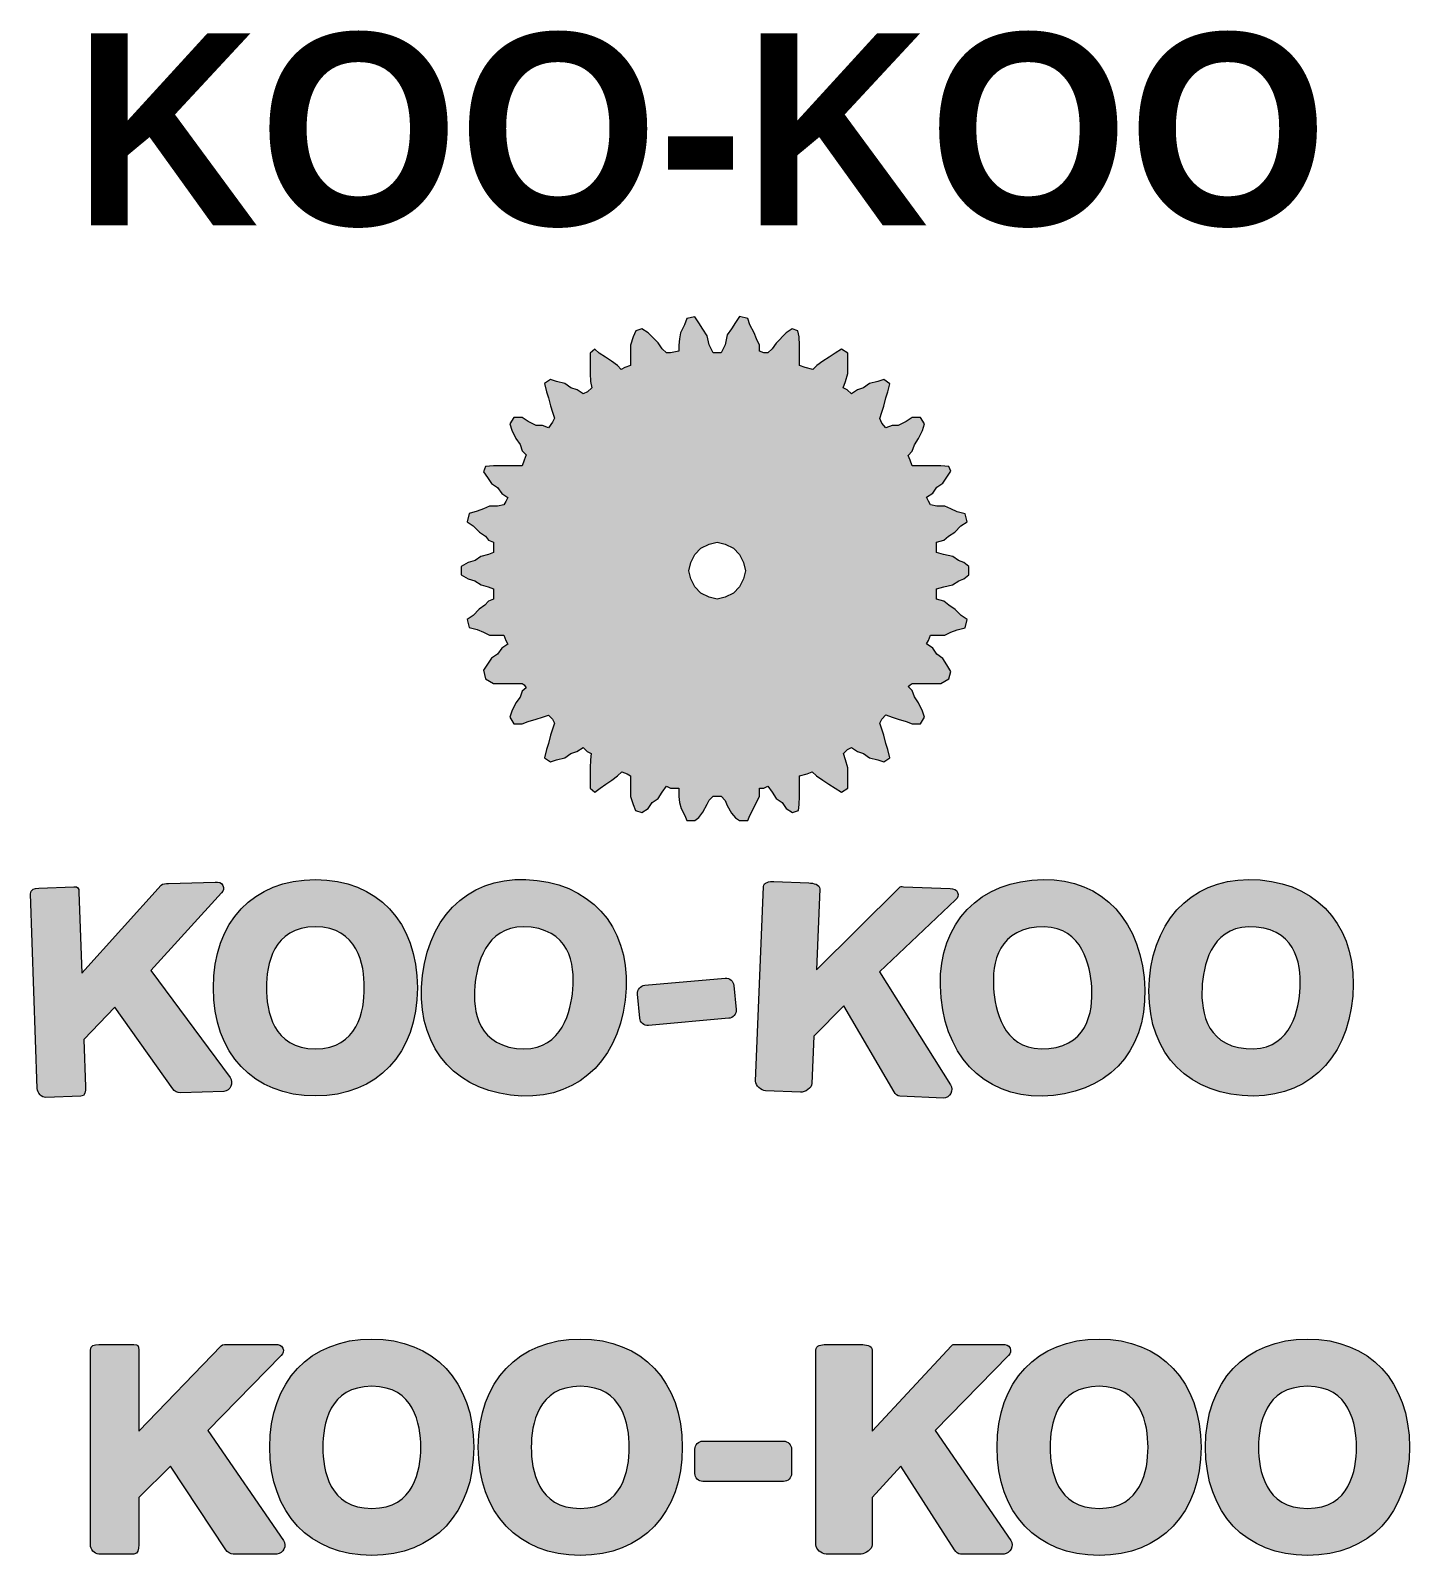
# Model space of a CAD drawing. Header units: inches. Extents: x -593 to 1685, y -710 to 625.
# Drawn here: x 0.6 to 60.9, y -107.7 to -40.9 of the extents above; entities that cross this region are included whole.
import ezdxf

# ---------------------------------------------------------------- set-up
doc = ezdxf.new("R2010")
doc.units = ezdxf.units.IN
doc.header["$MEASUREMENT"] = 0
doc.layers.add('Layer 1', color=7, linetype='Continuous')

# ---------------------------------------------------------------- blocks, each defined once
blk = doc.blocks.new('block 2')
at = {"layer": 'Layer 1', "true_color": 0xffffff}
h = blk.add_hatch(color=7, dxfattribs=at)
h.dxf.hatch_style = 2
edge = h.paths.add_edge_path()
edge.add_spline(control_points=[(8.319, -102.198), (8.319, -102.198), (11.523, -98.915), (11.523, -98.915), (11.622, -98.814), (11.651, -98.717), (11.596, -98.586), (11.54, -98.456), (11.412, -98.425), (11.27, -98.425), (11.27, -98.425), (9.221, -98.425), (9.221, -98.425), (9.123, -98.425), (8.962, -98.411), (8.896, -98.483), (8.896, -98.483), (5.292, -102.217), (5.292, -102.217), (5.292, -102.217), (5.292, -98.669), (5.292, -98.669), (5.292, -98.474), (5.268, -98.425), (5.073, -98.425), (5.073, -98.425), (3.541, -98.425), (3.541, -98.425), (3.347, -98.425), (3.175, -98.474), (3.175, -98.669), (3.175, -98.669), (3.175, -107.188), (3.175, -107.188), (3.175, -107.383), (3.347, -107.597), (3.541, -107.597), (3.541, -107.597), (5.073, -107.597), (5.073, -107.597), (5.268, -107.597), (5.292, -107.383), (5.292, -107.188), (5.292, -107.188), (5.292, -105.118), (5.292, -105.118), (5.292, -105.118), (6.683, -103.747), (6.683, -103.747), (6.683, -103.747), (9.103, -107.41), (9.103, -107.41), (9.169, -107.509), (9.313, -107.597), (9.432, -107.597), (9.432, -107.597), (11.337, -107.597), (11.337, -107.597), (11.468, -107.597), (11.588, -107.496), (11.649, -107.38), (11.71, -107.264), (11.702, -107.109), (11.627, -107.002), (11.627, -107.002), (8.319, -102.198), (8.319, -102.198)], knot_values=[0, 0, 0, 0, 1, 1, 1, 2, 2, 2, 3, 3, 3, 4, 4, 4, 5, 5, 5, 6, 6, 6, 7, 7, 7, 8, 8, 8, 9, 9, 9, 10, 10, 10, 11, 11, 11, 12, 12, 12, 13, 13, 13, 14, 14, 14, 15, 15, 15, 16, 16, 16, 17, 17, 17, 18, 18, 18, 19, 19, 19, 20, 20, 20, 21, 21, 21, 22, 22, 22, 22], degree=3, periodic=1)
h = blk.add_hatch(color=7, dxfattribs=at)
h.dxf.hatch_style = 2
edge = h.paths.add_edge_path()
edge.add_spline(control_points=[(15.492, -98.189), (12.78, -98.189), (11.028, -100.048), (11.028, -102.925), (11.028, -105.802), (12.78, -107.661), (15.492, -107.661), (18.205, -107.661), (19.957, -105.802), (19.957, -102.925), (19.957, -100.048), (18.205, -98.189), (15.492, -98.189)], knot_values=[0, 0, 0, 0, 1, 1, 1, 2, 2, 2, 3, 3, 3, 4, 4, 4, 4], degree=3, periodic=1)
edge = h.paths.add_edge_path()
edge.add_spline(control_points=[(15.492, -105.599), (13.628, -105.599), (13.349, -103.924), (13.349, -102.925), (13.349, -101.929), (13.628, -100.258), (15.492, -100.258), (17.357, -100.258), (17.636, -101.929), (17.636, -102.925), (17.636, -103.924), (17.357, -105.599), (15.492, -105.599)], knot_values=[0, 0, 0, 0, 1, 1, 1, 2, 2, 2, 3, 3, 3, 4, 4, 4, 4], degree=3, periodic=1)
h = blk.add_hatch(color=7, dxfattribs=at)
h.dxf.hatch_style = 2
edge = h.paths.add_edge_path()
edge.add_spline(control_points=[(24.617, -98.189), (21.905, -98.189), (20.152, -100.048), (20.152, -102.925), (20.152, -105.802), (21.905, -107.661), (24.617, -107.661), (27.329, -107.661), (29.081, -105.802), (29.081, -102.925), (29.081, -100.048), (27.329, -98.189), (24.617, -98.189)], knot_values=[0, 0, 0, 0, 1, 1, 1, 2, 2, 2, 3, 3, 3, 4, 4, 4, 4], degree=3, periodic=1)
edge = h.paths.add_edge_path()
edge.add_spline(control_points=[(24.617, -105.599), (22.752, -105.599), (22.474, -103.924), (22.474, -102.925), (22.474, -101.929), (22.752, -100.258), (24.617, -100.258), (26.482, -100.258), (26.76, -101.929), (26.76, -102.925), (26.76, -103.924), (26.482, -105.599), (24.617, -105.599)], knot_values=[0, 0, 0, 0, 1, 1, 1, 2, 2, 2, 3, 3, 3, 4, 4, 4, 4], degree=3, periodic=1)
h = blk.add_hatch(color=7, dxfattribs=at)
h.dxf.hatch_style = 2
edge = h.paths.add_edge_path()
edge.add_spline(control_points=[(40.153, -102.198), (40.153, -102.198), (43.356, -98.915), (43.356, -98.915), (43.455, -98.814), (43.484, -98.717), (43.429, -98.586), (43.374, -98.456), (43.246, -98.425), (43.104, -98.425), (43.104, -98.425), (41.054, -98.425), (41.054, -98.425), (40.956, -98.425), (40.93, -98.411), (40.864, -98.483), (40.864, -98.483), (37.394, -102.217), (37.394, -102.217), (37.394, -102.217), (37.394, -98.669), (37.394, -98.669), (37.394, -98.474), (37.101, -98.425), (36.906, -98.425), (36.906, -98.425), (35.375, -98.425), (35.375, -98.425), (35.18, -98.425), (34.925, -98.474), (34.925, -98.669), (34.925, -98.669), (34.925, -107.188), (34.925, -107.188), (34.925, -107.383), (35.18, -107.597), (35.375, -107.597), (35.375, -107.597), (36.906, -107.597), (36.906, -107.597), (37.101, -107.597), (37.394, -107.383), (37.394, -107.188), (37.394, -107.188), (37.394, -105.118), (37.394, -105.118), (37.394, -105.118), (38.651, -103.747), (38.651, -103.747), (38.651, -103.747), (41.004, -107.41), (41.004, -107.41), (41.069, -107.509), (41.146, -107.597), (41.265, -107.597), (41.265, -107.597), (43.17, -107.597), (43.17, -107.597), (43.301, -107.597), (43.421, -107.496), (43.482, -107.38), (43.543, -107.264), (43.535, -107.109), (43.46, -107.002), (43.46, -107.002), (40.153, -102.198), (40.153, -102.198)], knot_values=[0, 0, 0, 0, 1, 1, 1, 2, 2, 2, 3, 3, 3, 4, 4, 4, 5, 5, 5, 6, 6, 6, 7, 7, 7, 8, 8, 8, 9, 9, 9, 10, 10, 10, 11, 11, 11, 12, 12, 12, 13, 13, 13, 14, 14, 14, 15, 15, 15, 16, 16, 16, 17, 17, 17, 18, 18, 18, 19, 19, 19, 20, 20, 20, 21, 21, 21, 22, 22, 22, 22], degree=3, periodic=1)
h = blk.add_hatch(color=7, dxfattribs=at)
h.dxf.hatch_style = 2
edge = h.paths.add_edge_path()
edge.add_spline(control_points=[(47.326, -98.189), (44.614, -98.189), (42.861, -100.048), (42.861, -102.925), (42.861, -105.802), (44.614, -107.661), (47.326, -107.661), (50.038, -107.661), (51.79, -105.802), (51.79, -102.925), (51.79, -100.048), (50.038, -98.189), (47.326, -98.189)], knot_values=[0, 0, 0, 0, 1, 1, 1, 2, 2, 2, 3, 3, 3, 4, 4, 4, 4], degree=3, periodic=1)
edge = h.paths.add_edge_path()
edge.add_spline(control_points=[(47.326, -105.599), (45.461, -105.599), (45.182, -103.924), (45.182, -102.925), (45.182, -101.929), (45.461, -100.258), (47.326, -100.258), (49.19, -100.258), (49.469, -101.929), (49.469, -102.925), (49.469, -103.924), (49.19, -105.599), (47.326, -105.599)], knot_values=[0, 0, 0, 0, 1, 1, 1, 2, 2, 2, 3, 3, 3, 4, 4, 4, 4], degree=3, periodic=1)
h = blk.add_hatch(color=7, dxfattribs=at)
h.dxf.hatch_style = 2
edge = h.paths.add_edge_path()
edge.add_spline(control_points=[(56.45, -98.189), (53.738, -98.189), (51.985, -100.048), (51.985, -102.925), (51.985, -105.802), (53.738, -107.661), (56.45, -107.661), (59.162, -107.661), (60.914, -105.802), (60.914, -102.925), (60.914, -100.048), (59.162, -98.189), (56.45, -98.189)], knot_values=[0, 0, 0, 0, 1, 1, 1, 2, 2, 2, 3, 3, 3, 4, 4, 4, 4], degree=3, periodic=1)
edge = h.paths.add_edge_path()
edge.add_spline(control_points=[(56.45, -105.599), (54.585, -105.599), (54.307, -103.924), (54.307, -102.925), (54.307, -101.929), (54.585, -100.258), (56.45, -100.258), (58.315, -100.258), (58.593, -101.929), (58.593, -102.925), (58.593, -103.924), (58.315, -105.599), (56.45, -105.599)], knot_values=[0, 0, 0, 0, 1, 1, 1, 2, 2, 2, 3, 3, 3, 4, 4, 4, 4], degree=3, periodic=1)
h = blk.add_hatch(color=7, dxfattribs=at)
h.dxf.hatch_style = 2
edge = h.paths.add_edge_path()
edge.add_spline(control_points=[(33.867, -103.011), (33.867, -102.816), (33.709, -102.658), (33.514, -102.658), (33.514, -102.658), (29.986, -102.658), (29.986, -102.658), (29.791, -102.658), (29.633, -102.816), (29.633, -103.011), (29.633, -103.011), (29.633, -104.069), (29.633, -104.069), (29.633, -104.264), (29.791, -104.422), (29.986, -104.422), (29.986, -104.422), (33.514, -104.422), (33.514, -104.422), (33.709, -104.422), (33.867, -104.264), (33.867, -104.069), (33.867, -104.069), (33.867, -103.011), (33.867, -103.011)], knot_values=[0, 0, 0, 0, 1, 1, 1, 2, 2, 2, 3, 3, 3, 4, 4, 4, 5, 5, 5, 6, 6, 6, 7, 7, 7, 8, 8, 8, 8], degree=3, periodic=1)
at = {"layer": 'Layer 1', "lineweight": 0}
for points, knots in [([(8.319, -102.198), (8.319, -102.198), (11.523, -98.915), (11.523, -98.915), (11.622, -98.814), (11.651, -98.717), (11.596, -98.586), (11.54, -98.456), (11.412, -98.425), (11.27, -98.425), (11.27, -98.425), (9.221, -98.425), (9.221, -98.425), (9.123, -98.425), (8.962, -98.411), (8.896, -98.483), (8.896, -98.483), (5.292, -102.217), (5.292, -102.217), (5.292, -102.217), (5.292, -98.669), (5.292, -98.669), (5.292, -98.474), (5.268, -98.425), (5.073, -98.425), (5.073, -98.425), (3.541, -98.425), (3.541, -98.425), (3.347, -98.425), (3.175, -98.474), (3.175, -98.669), (3.175, -98.669), (3.175, -107.188), (3.175, -107.188), (3.175, -107.383), (3.347, -107.597), (3.541, -107.597), (3.541, -107.597), (5.073, -107.597), (5.073, -107.597), (5.268, -107.597), (5.292, -107.383), (5.292, -107.188), (5.292, -107.188), (5.292, -105.118), (5.292, -105.118), (5.292, -105.118), (6.683, -103.747), (6.683, -103.747), (6.683, -103.747), (9.103, -107.41), (9.103, -107.41), (9.169, -107.509), (9.313, -107.597), (9.432, -107.597), (9.432, -107.597), (11.337, -107.597), (11.337, -107.597), (11.468, -107.597), (11.588, -107.496), (11.649, -107.38), (11.71, -107.264), (11.702, -107.109), (11.627, -107.002), (11.627, -107.002), (8.319, -102.198), (8.319, -102.198)], [0, 0, 0, 0, 1, 1, 1, 2, 2, 2, 3, 3, 3, 4, 4, 4, 5, 5, 5, 6, 6, 6, 7, 7, 7, 8, 8, 8, 9, 9, 9, 10, 10, 10, 11, 11, 11, 12, 12, 12, 13, 13, 13, 14, 14, 14, 15, 15, 15, 16, 16, 16, 17, 17, 17, 18, 18, 18, 19, 19, 19, 20, 20, 20, 21, 21, 21, 22, 22, 22, 22]), ([(15.492, -98.189), (12.78, -98.189), (11.028, -100.048), (11.028, -102.925), (11.028, -105.802), (12.78, -107.661), (15.492, -107.661), (18.205, -107.661), (19.957, -105.802), (19.957, -102.925), (19.957, -100.048), (18.205, -98.189), (15.492, -98.189)], [0, 0, 0, 0, 1, 1, 1, 2, 2, 2, 3, 3, 3, 4, 4, 4, 4]), ([(24.617, -98.189), (21.905, -98.189), (20.152, -100.048), (20.152, -102.925), (20.152, -105.802), (21.905, -107.661), (24.617, -107.661), (27.329, -107.661), (29.081, -105.802), (29.081, -102.925), (29.081, -100.048), (27.329, -98.189), (24.617, -98.189)], [0, 0, 0, 0, 1, 1, 1, 2, 2, 2, 3, 3, 3, 4, 4, 4, 4]), ([(40.153, -102.198), (40.153, -102.198), (43.356, -98.915), (43.356, -98.915), (43.455, -98.814), (43.484, -98.717), (43.429, -98.586), (43.374, -98.456), (43.246, -98.425), (43.104, -98.425), (43.104, -98.425), (41.054, -98.425), (41.054, -98.425), (40.956, -98.425), (40.93, -98.411), (40.864, -98.483), (40.864, -98.483), (37.394, -102.217), (37.394, -102.217), (37.394, -102.217), (37.394, -98.669), (37.394, -98.669), (37.394, -98.474), (37.101, -98.425), (36.906, -98.425), (36.906, -98.425), (35.375, -98.425), (35.375, -98.425), (35.18, -98.425), (34.925, -98.474), (34.925, -98.669), (34.925, -98.669), (34.925, -107.188), (34.925, -107.188), (34.925, -107.383), (35.18, -107.597), (35.375, -107.597), (35.375, -107.597), (36.906, -107.597), (36.906, -107.597), (37.101, -107.597), (37.394, -107.383), (37.394, -107.188), (37.394, -107.188), (37.394, -105.118), (37.394, -105.118), (37.394, -105.118), (38.651, -103.747), (38.651, -103.747), (38.651, -103.747), (41.004, -107.41), (41.004, -107.41), (41.069, -107.509), (41.146, -107.597), (41.265, -107.597), (41.265, -107.597), (43.17, -107.597), (43.17, -107.597), (43.301, -107.597), (43.421, -107.496), (43.482, -107.38), (43.543, -107.264), (43.535, -107.109), (43.46, -107.002), (43.46, -107.002), (40.153, -102.198), (40.153, -102.198)], [0, 0, 0, 0, 1, 1, 1, 2, 2, 2, 3, 3, 3, 4, 4, 4, 5, 5, 5, 6, 6, 6, 7, 7, 7, 8, 8, 8, 9, 9, 9, 10, 10, 10, 11, 11, 11, 12, 12, 12, 13, 13, 13, 14, 14, 14, 15, 15, 15, 16, 16, 16, 17, 17, 17, 18, 18, 18, 19, 19, 19, 20, 20, 20, 21, 21, 21, 22, 22, 22, 22]), ([(47.326, -98.189), (44.614, -98.189), (42.861, -100.048), (42.861, -102.925), (42.861, -105.802), (44.614, -107.661), (47.326, -107.661), (50.038, -107.661), (51.79, -105.802), (51.79, -102.925), (51.79, -100.048), (50.038, -98.189), (47.326, -98.189)], [0, 0, 0, 0, 1, 1, 1, 2, 2, 2, 3, 3, 3, 4, 4, 4, 4]), ([(56.45, -98.189), (53.738, -98.189), (51.985, -100.048), (51.985, -102.925), (51.985, -105.802), (53.738, -107.661), (56.45, -107.661), (59.162, -107.661), (60.914, -105.802), (60.914, -102.925), (60.914, -100.048), (59.162, -98.189), (56.45, -98.189)], [0, 0, 0, 0, 1, 1, 1, 2, 2, 2, 3, 3, 3, 4, 4, 4, 4]), ([(15.492, -105.599), (13.628, -105.599), (13.349, -103.924), (13.349, -102.925), (13.349, -101.929), (13.628, -100.258), (15.492, -100.258), (17.357, -100.258), (17.636, -101.929), (17.636, -102.925), (17.636, -103.924), (17.357, -105.599), (15.492, -105.599)], [0, 0, 0, 0, 1, 1, 1, 2, 2, 2, 3, 3, 3, 4, 4, 4, 4]), ([(24.617, -105.599), (22.752, -105.599), (22.474, -103.924), (22.474, -102.925), (22.474, -101.929), (22.752, -100.258), (24.617, -100.258), (26.482, -100.258), (26.76, -101.929), (26.76, -102.925), (26.76, -103.924), (26.482, -105.599), (24.617, -105.599)], [0, 0, 0, 0, 1, 1, 1, 2, 2, 2, 3, 3, 3, 4, 4, 4, 4]), ([(47.326, -105.599), (45.461, -105.599), (45.182, -103.924), (45.182, -102.925), (45.182, -101.929), (45.461, -100.258), (47.326, -100.258), (49.19, -100.258), (49.469, -101.929), (49.469, -102.925), (49.469, -103.924), (49.19, -105.599), (47.326, -105.599)], [0, 0, 0, 0, 1, 1, 1, 2, 2, 2, 3, 3, 3, 4, 4, 4, 4]), ([(56.45, -105.599), (54.585, -105.599), (54.307, -103.924), (54.307, -102.925), (54.307, -101.929), (54.585, -100.258), (56.45, -100.258), (58.315, -100.258), (58.593, -101.929), (58.593, -102.925), (58.593, -103.924), (58.315, -105.599), (56.45, -105.599)], [0, 0, 0, 0, 1, 1, 1, 2, 2, 2, 3, 3, 3, 4, 4, 4, 4]), ([(33.867, -103.011), (33.867, -102.816), (33.709, -102.658), (33.514, -102.658), (33.514, -102.658), (29.986, -102.658), (29.986, -102.658), (29.791, -102.658), (29.633, -102.816), (29.633, -103.011), (29.633, -103.011), (29.633, -104.069), (29.633, -104.069), (29.633, -104.264), (29.791, -104.422), (29.986, -104.422), (29.986, -104.422), (33.514, -104.422), (33.514, -104.422), (33.709, -104.422), (33.867, -104.264), (33.867, -104.069), (33.867, -104.069), (33.867, -103.011), (33.867, -103.011)], [0, 0, 0, 0, 1, 1, 1, 2, 2, 2, 3, 3, 3, 4, 4, 4, 5, 5, 5, 6, 6, 6, 7, 7, 7, 8, 8, 8, 8])]:
    blk.add_open_spline(points, degree=3, knots=knots, dxfattribs=at)
blk = doc.blocks.new('block 3')
at = {"layer": 'Layer 1', "true_color": 0xffffff}
h = blk.add_hatch(color=7, dxfattribs=at)
h.dxf.hatch_style = 2
edge = h.paths.add_edge_path()
edge.add_spline(control_points=[(22.725, -78.117), (20.033, -77.786), (18.067, -79.417), (17.716, -82.273), (17.366, -85.128), (18.878, -87.187), (21.57, -87.517), (24.262, -87.848), (26.228, -86.217), (26.579, -83.361), (26.929, -80.506), (25.417, -78.447), (22.725, -78.117)], knot_values=[0, 0, 0, 0, 1, 1, 1, 2, 2, 2, 3, 3, 3, 4, 4, 4, 4], degree=3, periodic=1)
edge = h.paths.add_edge_path()
edge.add_spline(control_points=[(21.821, -85.471), (19.971, -85.243), (19.899, -83.547), (20.02, -82.556), (20.142, -81.567), (20.622, -79.942), (22.473, -80.169), (24.324, -80.397), (24.396, -82.089), (24.275, -83.078), (24.153, -84.069), (23.672, -85.698), (21.821, -85.471)], knot_values=[0, 0, 0, 0, 1, 1, 1, 2, 2, 2, 3, 3, 3, 4, 4, 4, 4], degree=3, periodic=1)
h = blk.add_hatch(color=7, dxfattribs=at)
h.dxf.hatch_style = 2
edge = h.paths.add_edge_path()
edge.add_spline(control_points=[(44.385, -78.104), (41.687, -78.374), (40.128, -80.398), (40.414, -83.261), (40.7, -86.124), (42.629, -87.799), (45.327, -87.53), (48.026, -87.26), (49.585, -85.236), (49.299, -82.373), (49.012, -79.51), (47.084, -77.835), (44.385, -78.104)], knot_values=[0, 0, 0, 0, 1, 1, 1, 2, 2, 2, 3, 3, 3, 4, 4, 4, 4], degree=3, periodic=1)
edge = h.paths.add_edge_path()
edge.add_spline(control_points=[(45.122, -85.478), (43.267, -85.663), (42.823, -84.023), (42.724, -83.03), (42.624, -82.039), (42.735, -80.348), (44.591, -80.163), (46.446, -79.977), (46.89, -81.613), (46.989, -82.604), (47.088, -83.597), (46.978, -85.292), (45.122, -85.478)], knot_values=[0, 0, 0, 0, 1, 1, 1, 2, 2, 2, 3, 3, 3, 4, 4, 4, 4], degree=3, periodic=1)
h = blk.add_hatch(color=7, dxfattribs=at)
h.dxf.hatch_style = 2
edge = h.paths.add_edge_path()
edge.add_spline(control_points=[(54.375, -78.098), (51.673, -77.872), (49.771, -79.578), (49.532, -82.445), (49.292, -85.312), (50.883, -87.31), (53.586, -87.536), (56.288, -87.762), (58.19, -86.056), (58.43, -83.189), (58.669, -80.322), (57.078, -78.324), (54.375, -78.098)], knot_values=[0, 0, 0, 0, 1, 1, 1, 2, 2, 2, 3, 3, 3, 4, 4, 4, 4], degree=3, periodic=1)
edge = h.paths.add_edge_path()
edge.add_spline(control_points=[(53.758, -85.481), (51.899, -85.326), (51.762, -83.633), (51.845, -82.639), (51.928, -81.646), (52.344, -80.003), (54.203, -80.159), (56.061, -80.314), (56.199, -82.003), (56.116, -82.995), (56.033, -83.99), (55.616, -85.637), (53.758, -85.481)], knot_values=[0, 0, 0, 0, 1, 1, 1, 2, 2, 2, 3, 3, 3, 4, 4, 4, 4], degree=3, periodic=1)
h = blk.add_hatch(color=7, dxfattribs=at)
h.dxf.hatch_style = 2
edge = h.paths.add_edge_path()
edge.add_spline(control_points=[(5.822, -82.06), (5.822, -82.06), (8.912, -78.67), (8.912, -78.67), (9.007, -78.565), (9.033, -78.468), (8.973, -78.339), (8.913, -78.21), (8.784, -78.184), (8.643, -78.189), (8.643, -78.189), (6.594, -78.258), (6.594, -78.258), (6.496, -78.262), (6.336, -78.254), (6.271, -78.327), (6.271, -78.327), (2.796, -82.182), (2.796, -82.182), (2.796, -82.182), (2.676, -78.636), (2.676, -78.636), (2.669, -78.441), (2.643, -78.393), (2.449, -78.4), (2.449, -78.4), (0.918, -78.452), (0.918, -78.452), (0.723, -78.459), (0.554, -78.513), (0.56, -78.708), (0.56, -78.708), (0.85, -87.222), (0.85, -87.222), (0.857, -87.417), (1.036, -87.625), (1.23, -87.619), (1.23, -87.619), (2.761, -87.566), (2.761, -87.566), (2.956, -87.56), (2.972, -87.345), (2.966, -87.15), (2.966, -87.15), (2.895, -85.081), (2.895, -85.081), (2.895, -85.081), (4.239, -83.664), (4.239, -83.664), (4.239, -83.664), (6.783, -87.242), (6.783, -87.242), (6.851, -87.339), (6.998, -87.422), (7.117, -87.418), (7.117, -87.418), (9.021, -87.353), (9.021, -87.353), (9.152, -87.349), (9.269, -87.244), (9.326, -87.126), (9.383, -87.008), (9.369, -86.853), (9.291, -86.748), (9.291, -86.748), (5.822, -82.06), (5.822, -82.06)], knot_values=[0, 0, 0, 0, 1, 1, 1, 2, 2, 2, 3, 3, 3, 4, 4, 4, 5, 5, 5, 6, 6, 6, 7, 7, 7, 8, 8, 8, 9, 9, 9, 10, 10, 10, 11, 11, 11, 12, 12, 12, 13, 13, 13, 14, 14, 14, 15, 15, 15, 16, 16, 16, 17, 17, 17, 18, 18, 18, 19, 19, 19, 20, 20, 20, 21, 21, 21, 22, 22, 22, 22], degree=3, periodic=1)
h = blk.add_hatch(color=7, dxfattribs=at)
h.dxf.hatch_style = 2
edge = h.paths.add_edge_path()
edge.add_spline(control_points=[(13.023, -78.081), (10.311, -78.081), (8.558, -79.94), (8.558, -82.817), (8.558, -85.694), (10.311, -87.553), (13.023, -87.553), (15.735, -87.553), (17.487, -85.694), (17.487, -82.817), (17.487, -79.94), (15.735, -78.081), (13.023, -78.081)], knot_values=[0, 0, 0, 0, 1, 1, 1, 2, 2, 2, 3, 3, 3, 4, 4, 4, 4], degree=3, periodic=1)
edge = h.paths.add_edge_path()
edge.add_spline(control_points=[(13.023, -85.491), (11.158, -85.491), (10.88, -83.815), (10.88, -82.817), (10.88, -81.821), (11.158, -80.149), (13.023, -80.149), (14.888, -80.149), (15.166, -81.821), (15.166, -82.817), (15.166, -83.815), (14.888, -85.491), (13.023, -85.491)], knot_values=[0, 0, 0, 0, 1, 1, 1, 2, 2, 2, 3, 3, 3, 4, 4, 4, 4], degree=3, periodic=1)
h = blk.add_hatch(color=7, dxfattribs=at)
h.dxf.hatch_style = 2
edge = h.paths.add_edge_path()
edge.add_spline(control_points=[(37.715, -82.127), (37.715, -82.127), (41.047, -78.975), (41.047, -78.975), (41.15, -78.878), (41.182, -78.782), (41.133, -78.649), (41.083, -78.516), (40.956, -78.481), (40.814, -78.475), (40.814, -78.475), (38.766, -78.393), (38.766, -78.393), (38.668, -78.389), (38.643, -78.375), (38.574, -78.443), (38.574, -78.443), (34.958, -82.037), (34.958, -82.037), (34.958, -82.037), (35.1, -78.491), (35.1, -78.491), (35.108, -78.296), (34.816, -78.236), (34.621, -78.228), (34.621, -78.228), (33.091, -78.167), (33.091, -78.167), (32.897, -78.159), (32.64, -78.198), (32.632, -78.392), (32.632, -78.392), (32.292, -86.905), (32.292, -86.905), (32.284, -87.1), (32.53, -87.324), (32.725, -87.331), (32.725, -87.331), (34.255, -87.393), (34.255, -87.393), (34.45, -87.4), (34.752, -87.198), (34.76, -87.003), (34.76, -87.003), (34.842, -84.935), (34.842, -84.935), (34.842, -84.935), (36.153, -83.615), (36.153, -83.615), (36.153, -83.615), (38.357, -87.369), (38.357, -87.369), (38.419, -87.471), (38.492, -87.562), (38.611, -87.567), (38.611, -87.567), (40.514, -87.643), (40.514, -87.643), (40.645, -87.648), (40.77, -87.552), (40.835, -87.438), (40.901, -87.325), (40.898, -87.17), (40.828, -87.059), (40.828, -87.059), (37.715, -82.127), (37.715, -82.127)], knot_values=[0, 0, 0, 0, 1, 1, 1, 2, 2, 2, 3, 3, 3, 4, 4, 4, 5, 5, 5, 6, 6, 6, 7, 7, 7, 8, 8, 8, 9, 9, 9, 10, 10, 10, 11, 11, 11, 12, 12, 12, 13, 13, 13, 14, 14, 14, 15, 15, 15, 16, 16, 16, 17, 17, 17, 18, 18, 18, 19, 19, 19, 20, 20, 20, 21, 21, 21, 22, 22, 22, 22], degree=3, periodic=1)
h = blk.add_hatch(color=7, dxfattribs=at)
h.dxf.hatch_style = 2
edge = h.paths.add_edge_path()
edge.add_spline(control_points=[(31.342, -82.717), (31.325, -82.523), (31.154, -82.38), (30.96, -82.397), (30.96, -82.397), (27.446, -82.71), (27.446, -82.71), (27.251, -82.727), (27.108, -82.898), (27.125, -83.092), (27.125, -83.092), (27.219, -84.146), (27.219, -84.146), (27.236, -84.341), (27.408, -84.484), (27.602, -84.467), (27.602, -84.467), (31.116, -84.154), (31.116, -84.154), (31.31, -84.137), (31.453, -83.966), (31.436, -83.772), (31.436, -83.772), (31.342, -82.717), (31.342, -82.717)], knot_values=[0, 0, 0, 0, 1, 1, 1, 2, 2, 2, 3, 3, 3, 4, 4, 4, 5, 5, 5, 6, 6, 6, 7, 7, 7, 8, 8, 8, 8], degree=3, periodic=1)
at = {"layer": 'Layer 1', "lineweight": 0}
for points, knots in [([(22.725, -78.117), (20.033, -77.786), (18.067, -79.417), (17.716, -82.273), (17.366, -85.128), (18.878, -87.187), (21.57, -87.517), (24.262, -87.848), (26.228, -86.217), (26.579, -83.361), (26.929, -80.506), (25.417, -78.447), (22.725, -78.117)], [0, 0, 0, 0, 1, 1, 1, 2, 2, 2, 3, 3, 3, 4, 4, 4, 4]), ([(44.385, -78.104), (41.687, -78.374), (40.128, -80.398), (40.414, -83.261), (40.7, -86.124), (42.629, -87.799), (45.327, -87.53), (48.026, -87.26), (49.585, -85.236), (49.299, -82.373), (49.012, -79.51), (47.084, -77.835), (44.385, -78.104)], [0, 0, 0, 0, 1, 1, 1, 2, 2, 2, 3, 3, 3, 4, 4, 4, 4]), ([(54.375, -78.098), (51.673, -77.872), (49.771, -79.578), (49.532, -82.445), (49.292, -85.312), (50.883, -87.31), (53.586, -87.536), (56.288, -87.762), (58.19, -86.056), (58.43, -83.189), (58.669, -80.322), (57.078, -78.324), (54.375, -78.098)], [0, 0, 0, 0, 1, 1, 1, 2, 2, 2, 3, 3, 3, 4, 4, 4, 4]), ([(5.822, -82.06), (5.822, -82.06), (8.912, -78.67), (8.912, -78.67), (9.007, -78.565), (9.033, -78.468), (8.973, -78.339), (8.913, -78.21), (8.784, -78.184), (8.643, -78.189), (8.643, -78.189), (6.594, -78.258), (6.594, -78.258), (6.496, -78.262), (6.336, -78.254), (6.271, -78.327), (6.271, -78.327), (2.796, -82.182), (2.796, -82.182), (2.796, -82.182), (2.676, -78.636), (2.676, -78.636), (2.669, -78.441), (2.643, -78.393), (2.449, -78.4), (2.449, -78.4), (0.918, -78.452), (0.918, -78.452), (0.723, -78.459), (0.554, -78.513), (0.56, -78.708), (0.56, -78.708), (0.85, -87.222), (0.85, -87.222), (0.857, -87.417), (1.036, -87.625), (1.23, -87.619), (1.23, -87.619), (2.761, -87.566), (2.761, -87.566), (2.956, -87.56), (2.972, -87.345), (2.966, -87.15), (2.966, -87.15), (2.895, -85.081), (2.895, -85.081), (2.895, -85.081), (4.239, -83.664), (4.239, -83.664), (4.239, -83.664), (6.783, -87.242), (6.783, -87.242), (6.851, -87.339), (6.998, -87.422), (7.117, -87.418), (7.117, -87.418), (9.021, -87.353), (9.021, -87.353), (9.152, -87.349), (9.269, -87.244), (9.326, -87.126), (9.383, -87.008), (9.369, -86.853), (9.291, -86.748), (9.291, -86.748), (5.822, -82.06), (5.822, -82.06)], [0, 0, 0, 0, 1, 1, 1, 2, 2, 2, 3, 3, 3, 4, 4, 4, 5, 5, 5, 6, 6, 6, 7, 7, 7, 8, 8, 8, 9, 9, 9, 10, 10, 10, 11, 11, 11, 12, 12, 12, 13, 13, 13, 14, 14, 14, 15, 15, 15, 16, 16, 16, 17, 17, 17, 18, 18, 18, 19, 19, 19, 20, 20, 20, 21, 21, 21, 22, 22, 22, 22]), ([(13.023, -78.081), (10.311, -78.081), (8.558, -79.94), (8.558, -82.817), (8.558, -85.694), (10.311, -87.553), (13.023, -87.553), (15.735, -87.553), (17.487, -85.694), (17.487, -82.817), (17.487, -79.94), (15.735, -78.081), (13.023, -78.081)], [0, 0, 0, 0, 1, 1, 1, 2, 2, 2, 3, 3, 3, 4, 4, 4, 4]), ([(37.715, -82.127), (37.715, -82.127), (41.047, -78.975), (41.047, -78.975), (41.15, -78.878), (41.182, -78.782), (41.133, -78.649), (41.083, -78.516), (40.956, -78.481), (40.814, -78.475), (40.814, -78.475), (38.766, -78.393), (38.766, -78.393), (38.668, -78.389), (38.643, -78.375), (38.574, -78.443), (38.574, -78.443), (34.958, -82.037), (34.958, -82.037), (34.958, -82.037), (35.1, -78.491), (35.1, -78.491), (35.108, -78.296), (34.816, -78.236), (34.621, -78.228), (34.621, -78.228), (33.091, -78.167), (33.091, -78.167), (32.897, -78.159), (32.64, -78.198), (32.632, -78.392), (32.632, -78.392), (32.292, -86.905), (32.292, -86.905), (32.284, -87.1), (32.53, -87.324), (32.725, -87.331), (32.725, -87.331), (34.255, -87.393), (34.255, -87.393), (34.45, -87.4), (34.752, -87.198), (34.76, -87.003), (34.76, -87.003), (34.842, -84.935), (34.842, -84.935), (34.842, -84.935), (36.153, -83.615), (36.153, -83.615), (36.153, -83.615), (38.357, -87.369), (38.357, -87.369), (38.419, -87.471), (38.492, -87.562), (38.611, -87.567), (38.611, -87.567), (40.514, -87.643), (40.514, -87.643), (40.645, -87.648), (40.77, -87.552), (40.835, -87.438), (40.901, -87.325), (40.898, -87.17), (40.828, -87.059), (40.828, -87.059), (37.715, -82.127), (37.715, -82.127)], [0, 0, 0, 0, 1, 1, 1, 2, 2, 2, 3, 3, 3, 4, 4, 4, 5, 5, 5, 6, 6, 6, 7, 7, 7, 8, 8, 8, 9, 9, 9, 10, 10, 10, 11, 11, 11, 12, 12, 12, 13, 13, 13, 14, 14, 14, 15, 15, 15, 16, 16, 16, 17, 17, 17, 18, 18, 18, 19, 19, 19, 20, 20, 20, 21, 21, 21, 22, 22, 22, 22]), ([(21.821, -85.471), (19.971, -85.243), (19.899, -83.547), (20.02, -82.556), (20.142, -81.567), (20.622, -79.942), (22.473, -80.169), (24.324, -80.397), (24.396, -82.089), (24.275, -83.078), (24.153, -84.069), (23.672, -85.698), (21.821, -85.471)], [0, 0, 0, 0, 1, 1, 1, 2, 2, 2, 3, 3, 3, 4, 4, 4, 4]), ([(45.122, -85.478), (43.267, -85.663), (42.823, -84.023), (42.724, -83.03), (42.624, -82.039), (42.735, -80.348), (44.591, -80.163), (46.446, -79.977), (46.89, -81.613), (46.989, -82.604), (47.088, -83.597), (46.978, -85.292), (45.122, -85.478)], [0, 0, 0, 0, 1, 1, 1, 2, 2, 2, 3, 3, 3, 4, 4, 4, 4]), ([(53.758, -85.481), (51.899, -85.326), (51.762, -83.633), (51.845, -82.639), (51.928, -81.646), (52.344, -80.003), (54.203, -80.159), (56.061, -80.314), (56.199, -82.003), (56.116, -82.995), (56.033, -83.99), (55.616, -85.637), (53.758, -85.481)], [0, 0, 0, 0, 1, 1, 1, 2, 2, 2, 3, 3, 3, 4, 4, 4, 4]), ([(13.023, -85.491), (11.158, -85.491), (10.88, -83.815), (10.88, -82.817), (10.88, -81.821), (11.158, -80.149), (13.023, -80.149), (14.888, -80.149), (15.166, -81.821), (15.166, -82.817), (15.166, -83.815), (14.888, -85.491), (13.023, -85.491)], [0, 0, 0, 0, 1, 1, 1, 2, 2, 2, 3, 3, 3, 4, 4, 4, 4]), ([(31.342, -82.717), (31.325, -82.523), (31.154, -82.38), (30.96, -82.397), (30.96, -82.397), (27.446, -82.71), (27.446, -82.71), (27.251, -82.727), (27.108, -82.898), (27.125, -83.092), (27.125, -83.092), (27.219, -84.146), (27.219, -84.146), (27.236, -84.341), (27.408, -84.484), (27.602, -84.467), (27.602, -84.467), (31.116, -84.154), (31.116, -84.154), (31.31, -84.137), (31.453, -83.966), (31.436, -83.772), (31.436, -83.772), (31.342, -82.717), (31.342, -82.717)], [0, 0, 0, 0, 1, 1, 1, 2, 2, 2, 3, 3, 3, 4, 4, 4, 5, 5, 5, 6, 6, 6, 7, 7, 7, 8, 8, 8, 8])]:
    blk.add_open_spline(points, degree=3, knots=knots, dxfattribs=at)

msp = doc.modelspace()

# ---------------------------------------------------------------- hatches: boundary and pattern name
at = {"layer": 'Layer 1', "true_color": 0xffffff}
h = msp.add_hatch(color=7, dxfattribs=at)
h.dxf.hatch_style = 2
h.paths.add_polyline_path([(40.217, -65.367), (40.528, -65.277), (40.909, -65.186), (41.186, -65.01), (41.407, -64.92), (41.628, -64.742), (41.628, -64.386), (41.413, -64.21), (41.172, -64.122), (40.919, -63.941), (40.523, -63.853), (40.217, -63.766), (40.217, -63.321), (40.528, -63.23), (40.731, -63.052), (41.011, -62.874), (41.282, -62.608), (41.552, -62.43), (41.464, -62.076), (41.109, -61.986), (40.843, -61.859), (40.575, -61.736), (40.221, -61.736), (39.953, -61.683), (39.865, -61.523), (39.774, -61.354), (40.043, -61.18), (40.221, -60.916), (40.487, -60.739), (40.666, -60.473), (40.844, -60.205), (40.753, -60.001), (40.399, -59.972), (39.152, -59.972), (39.063, -59.735), (38.976, -59.526), (39.152, -59.332), (39.242, -59.055), (39.421, -58.788), (39.598, -58.429), (39.687, -58.141), (39.508, -57.856), (39.152, -57.856), (38.886, -58.033), (38.53, -58.208), (38.263, -58.208), (37.997, -58.319), (37.819, -58.105), (37.728, -57.911), (37.819, -57.635), (37.906, -57.362), (37.997, -57.004), (38.085, -56.739), (38.175, -56.382), (37.906, -56.203), (37.64, -56.294), (37.284, -56.381), (37.018, -56.557), (36.751, -56.648), (36.484, -56.825), (36.305, -56.648), (36.127, -56.557), (36.233, -56.294), (36.336, -55.937), (36.336, -55.046), (36.055, -54.868), (35.781, -55.046), (35.508, -55.224), (35.239, -55.403), (34.972, -55.58), (34.794, -55.756), (34.463, -55.669), (34.219, -55.58), (34.219, -54.692), (34.194, -54.336), (34.138, -54.067), (33.886, -53.978), (33.629, -54.157), (33.188, -54.602), (33.011, -54.862), (32.835, -55.033), (32.657, -55.033), (32.456, -54.958), (32.456, -54.692), (32.335, -54.423), (32.229, -54.157), (32.042, -53.8), (31.951, -53.534), (31.592, -53.447), (31.413, -53.712), (31.234, -53.978), (31.055, -54.247), (30.967, -54.685), (30.789, -55.033), (30.432, -55.033), (30.255, -54.685), (30.166, -54.289), (29.988, -53.999), (29.81, -53.723), (29.631, -53.452), (29.278, -53.537), (29.187, -53.801), (29.009, -54.158), (28.968, -54.423), (28.928, -54.692), (28.928, -54.958), (28.565, -55.033), (28.389, -55.033), (28.208, -54.862), (28.032, -54.599), (27.764, -54.334), (27.587, -54.156), (27.319, -53.978), (27.051, -54.067), (26.931, -54.336), (26.811, -54.692), (26.811, -55.58), (26.574, -55.669), (26.414, -55.756), (26.242, -55.58), (25.982, -55.403), (25.716, -55.224), (25.451, -55.046), (25.249, -54.868), (25.047, -55.046), (25.047, -55.937), (25.07, -56.294), (25.128, -56.557), (24.933, -56.738), (24.749, -56.825), (24.476, -56.648), (24.206, -56.557), (23.941, -56.381), (23.584, -56.294), (23.315, -56.203), (23.048, -56.381), (23.138, -56.738), (23.227, -57.002), (23.315, -57.358), (23.403, -57.626), (23.493, -57.893), (23.403, -58.071), (23.227, -58.319), (22.958, -58.208), (22.692, -58.208), (22.339, -58.033), (22.069, -57.856), (21.713, -57.856), (21.537, -58.141), (21.625, -58.418), (21.803, -58.78), (21.981, -59.045), (22.069, -59.315), (22.248, -59.494), (22.157, -59.734), (22.069, -59.972), (20.824, -59.972), (20.468, -60.002), (20.38, -60.236), (20.556, -60.489), (20.736, -60.748), (21.002, -60.922), (21.181, -61.186), (21.447, -61.364), (21.357, -61.542), (21.269, -61.684), (21.002, -61.736), (20.646, -61.736), (20.38, -61.859), (20.111, -61.968), (19.755, -62.067), (19.666, -62.425), (19.935, -62.606), (20.201, -62.873), (20.468, -63.052), (20.596, -63.23), (20.814, -63.321), (20.814, -63.766), (20.596, -63.853), (20.266, -63.941), (20.011, -64.122), (19.705, -64.21), (19.403, -64.386), (19.403, -64.742), (19.711, -64.92), (20.002, -65.01), (20.28, -65.186), (20.591, -65.277), (20.814, -65.367), (20.814, -65.811), (20.596, -65.899), (20.444, -66.077), (20.189, -66.256), (19.929, -66.522), (19.664, -66.7), (19.753, -67.057), (20.11, -67.145), (20.379, -67.261), (20.646, -67.381), (21.269, -67.381), (21.357, -67.618), (21.447, -67.782), (21.181, -67.953), (21.002, -68.216), (20.736, -68.391), (20.556, -68.659), (20.38, -68.923), (20.468, -69.301), (20.824, -69.497), (22.069, -69.497), (22.157, -69.567), (22.248, -69.69), (22.069, -69.841), (21.981, -70.094), (21.803, -70.355), (21.625, -70.706), (21.537, -70.982), (21.713, -71.261), (22.069, -71.261), (22.339, -71.161), (22.692, -71.065), (22.958, -70.972), (23.227, -70.882), (23.403, -71.06), (23.493, -71.238), (23.403, -71.504), (23.315, -71.77), (23.227, -72.126), (23.138, -72.395), (23.048, -72.749), (23.315, -72.926), (23.583, -72.839), (23.94, -72.749), (24.204, -72.571), (24.472, -72.482), (24.741, -72.304), (24.917, -72.482), (25.095, -72.571), (25.07, -72.839), (25.047, -73.195), (25.047, -74.084), (25.25, -74.26), (25.484, -74.084), (25.734, -73.903), (25.995, -73.727), (26.254, -73.55), (26.432, -73.371), (26.666, -73.46), (26.811, -73.55), (26.811, -74.441), (26.931, -74.795), (27.035, -75.061), (27.311, -75.151), (27.583, -74.973), (27.762, -74.704), (28.031, -74.529), (28.208, -74.26), (28.388, -73.994), (28.565, -74.083), (28.928, -74.083), (28.928, -74.441), (28.968, -74.704), (29.033, -74.973), (29.199, -75.279), (29.278, -75.494), (29.631, -75.494), (29.81, -75.367), (29.988, -75.126), (30.166, -74.783), (30.255, -74.611), (30.432, -74.436), (30.789, -74.436), (30.967, -74.617), (31.055, -74.839), (31.233, -75.173), (31.412, -75.378), (31.59, -75.494), (31.946, -75.494), (32.035, -75.279), (32.212, -74.947), (32.335, -74.692), (32.456, -74.441), (32.456, -74.083), (32.657, -74.083), (32.835, -73.994), (33.013, -74.259), (33.192, -74.529), (33.458, -74.704), (33.637, -74.973), (33.902, -75.151), (34.171, -75.061), (34.194, -74.795), (34.219, -74.441), (34.219, -73.55), (34.551, -73.46), (34.761, -73.371), (34.955, -73.55), (35.229, -73.727), (35.5, -73.903), (35.771, -74.084), (36.054, -74.26), (36.336, -74.084), (36.336, -73.195), (36.233, -72.839), (36.134, -72.571), (36.309, -72.395), (36.485, -72.304), (36.752, -72.482), (37.018, -72.571), (37.284, -72.749), (37.64, -72.839), (37.907, -72.926), (38.175, -72.749), (38.085, -72.395), (37.997, -72.126), (37.906, -71.77), (37.819, -71.504), (37.728, -71.237), (37.819, -71.059), (37.997, -70.88), (38.263, -70.969), (38.53, -71.059), (38.886, -71.161), (39.152, -71.261), (39.508, -71.261), (39.687, -70.981), (39.598, -70.709), (39.421, -70.351), (39.242, -70.081), (39.152, -69.815), (38.976, -69.636), (39.063, -69.566), (39.152, -69.497), (40.399, -69.497), (40.753, -69.301), (40.844, -68.977), (40.666, -68.686), (40.487, -68.403), (40.221, -68.219), (40.043, -67.949), (39.774, -67.769), (39.865, -67.619), (39.953, -67.381), (40.575, -67.381), (40.844, -67.261), (41.11, -67.159), (41.466, -67.064), (41.554, -66.704), (41.288, -66.524), (41.022, -66.257), (40.753, -66.078), (40.528, -65.899), (40.217, -65.811)])
h.paths.add_polyline_path([(31.768, -64.92), (31.59, -65.277), (31.323, -65.543), (30.967, -65.721), (30.611, -65.811), (30.255, -65.721), (29.9, -65.543), (29.631, -65.277), (29.453, -64.92), (29.365, -64.566), (29.453, -64.21), (29.631, -63.853), (29.9, -63.585), (30.255, -63.409), (30.611, -63.321), (30.967, -63.409), (31.323, -63.585), (31.59, -63.853), (31.768, -64.21), (31.856, -64.566)])

# ---------------------------------------------------------------- linework, layer by layer
at = {"layer": 'Layer 1', "lineweight": 0}
for points in [[(40.217, -65.367), (40.528, -65.277), (40.909, -65.186), (41.186, -65.01), (41.407, -64.92), (41.628, -64.742), (41.628, -64.386), (41.413, -64.21), (41.172, -64.122), (40.919, -63.941), (40.523, -63.853), (40.217, -63.766), (40.217, -63.321), (40.528, -63.23), (40.731, -63.052), (41.011, -62.874), (41.282, -62.608), (41.552, -62.43), (41.464, -62.076), (41.109, -61.986), (40.843, -61.859), (40.575, -61.736), (40.221, -61.736), (39.953, -61.683), (39.865, -61.523), (39.774, -61.354), (40.043, -61.18), (40.221, -60.916), (40.487, -60.739), (40.666, -60.473), (40.844, -60.205), (40.753, -60.001), (40.399, -59.972), (39.152, -59.972), (39.063, -59.735), (38.976, -59.526), (39.152, -59.332), (39.242, -59.055), (39.421, -58.788), (39.598, -58.429), (39.687, -58.141), (39.508, -57.856), (39.152, -57.856), (38.886, -58.033), (38.53, -58.208), (38.263, -58.208), (37.997, -58.319), (37.819, -58.105), (37.728, -57.911), (37.819, -57.635), (37.906, -57.362), (37.997, -57.004), (38.085, -56.739), (38.175, -56.382), (37.906, -56.203), (37.64, -56.294), (37.284, -56.381), (37.018, -56.557), (36.751, -56.648), (36.484, -56.825), (36.305, -56.648), (36.127, -56.557), (36.233, -56.294), (36.336, -55.937), (36.336, -55.046), (36.055, -54.868), (35.781, -55.046), (35.508, -55.224), (35.239, -55.403), (34.972, -55.58), (34.794, -55.756), (34.463, -55.669), (34.219, -55.58), (34.219, -54.692), (34.194, -54.336), (34.138, -54.067), (33.886, -53.978), (33.629, -54.157), (33.188, -54.602), (33.011, -54.862), (32.835, -55.033), (32.657, -55.033), (32.456, -54.958), (32.456, -54.692), (32.335, -54.423), (32.229, -54.157), (32.042, -53.8), (31.951, -53.534), (31.592, -53.447), (31.413, -53.712), (31.234, -53.978), (31.055, -54.247), (30.967, -54.685), (30.789, -55.033), (30.432, -55.033), (30.255, -54.685), (30.166, -54.289), (29.988, -53.999), (29.81, -53.723), (29.631, -53.452), (29.278, -53.537), (29.187, -53.801), (29.009, -54.158), (28.968, -54.423), (28.928, -54.692), (28.928, -54.958), (28.565, -55.033), (28.389, -55.033), (28.208, -54.862), (28.032, -54.599), (27.764, -54.334), (27.587, -54.156), (27.319, -53.978), (27.051, -54.067), (26.931, -54.336), (26.811, -54.692), (26.811, -55.58), (26.574, -55.669), (26.414, -55.756), (26.242, -55.58), (25.982, -55.403), (25.716, -55.224), (25.451, -55.046), (25.249, -54.868), (25.047, -55.046), (25.047, -55.937), (25.07, -56.294), (25.128, -56.557), (24.933, -56.738), (24.749, -56.825), (24.476, -56.648), (24.206, -56.557), (23.941, -56.381), (23.584, -56.294), (23.315, -56.203), (23.048, -56.381), (23.138, -56.738), (23.227, -57.002), (23.315, -57.358), (23.403, -57.626), (23.493, -57.893), (23.403, -58.071), (23.227, -58.319), (22.958, -58.208), (22.692, -58.208), (22.339, -58.033), (22.069, -57.856), (21.713, -57.856), (21.537, -58.141), (21.625, -58.418), (21.803, -58.78), (21.981, -59.045), (22.069, -59.315), (22.248, -59.494), (22.157, -59.734), (22.069, -59.972), (20.824, -59.972), (20.468, -60.002), (20.38, -60.236), (20.556, -60.489), (20.736, -60.748), (21.002, -60.922), (21.181, -61.186), (21.447, -61.364), (21.357, -61.542), (21.269, -61.684), (21.002, -61.736), (20.646, -61.736), (20.38, -61.859), (20.111, -61.968), (19.755, -62.067), (19.666, -62.425), (19.935, -62.606), (20.201, -62.873), (20.468, -63.052), (20.596, -63.23), (20.814, -63.321), (20.814, -63.766), (20.596, -63.853), (20.266, -63.941), (20.011, -64.122), (19.705, -64.21), (19.403, -64.386), (19.403, -64.742), (19.711, -64.92), (20.002, -65.01), (20.28, -65.186), (20.591, -65.277), (20.814, -65.367), (20.814, -65.811), (20.596, -65.899), (20.444, -66.077), (20.189, -66.256), (19.929, -66.522), (19.664, -66.7), (19.753, -67.057), (20.11, -67.145), (20.379, -67.261), (20.646, -67.381), (21.269, -67.381), (21.357, -67.618), (21.447, -67.782), (21.181, -67.953), (21.002, -68.216), (20.736, -68.391), (20.556, -68.659), (20.38, -68.923), (20.468, -69.301), (20.824, -69.497), (22.069, -69.497), (22.157, -69.567), (22.248, -69.69), (22.069, -69.841), (21.981, -70.094), (21.803, -70.355), (21.625, -70.706), (21.537, -70.982), (21.713, -71.261), (22.069, -71.261), (22.339, -71.161), (22.692, -71.065), (22.958, -70.972), (23.227, -70.882), (23.403, -71.06), (23.493, -71.238), (23.403, -71.504), (23.315, -71.77), (23.227, -72.126), (23.138, -72.395), (23.048, -72.749), (23.315, -72.926), (23.583, -72.839), (23.94, -72.749), (24.204, -72.571), (24.472, -72.482), (24.741, -72.304), (24.917, -72.482), (25.095, -72.571), (25.07, -72.839), (25.047, -73.195), (25.047, -74.084), (25.25, -74.26), (25.484, -74.084), (25.734, -73.903), (25.995, -73.727), (26.254, -73.55), (26.432, -73.371), (26.666, -73.46), (26.811, -73.55), (26.811, -74.441), (26.931, -74.795), (27.035, -75.061), (27.311, -75.151), (27.583, -74.973), (27.762, -74.704), (28.031, -74.529), (28.208, -74.26), (28.388, -73.994), (28.565, -74.083), (28.928, -74.083), (28.928, -74.441), (28.968, -74.704), (29.033, -74.973), (29.199, -75.279), (29.278, -75.494), (29.631, -75.494), (29.81, -75.367), (29.988, -75.126), (30.166, -74.783), (30.255, -74.611), (30.432, -74.436), (30.789, -74.436), (30.967, -74.617), (31.055, -74.839), (31.233, -75.173), (31.412, -75.378), (31.59, -75.494), (31.946, -75.494), (32.035, -75.279), (32.212, -74.947), (32.335, -74.692), (32.456, -74.441), (32.456, -74.083), (32.657, -74.083), (32.835, -73.994), (33.013, -74.259), (33.192, -74.529), (33.458, -74.704), (33.637, -74.973), (33.902, -75.151), (34.171, -75.061), (34.194, -74.795), (34.219, -74.441), (34.219, -73.55), (34.551, -73.46), (34.761, -73.371), (34.955, -73.55), (35.229, -73.727), (35.5, -73.903), (35.771, -74.084), (36.054, -74.26), (36.336, -74.084), (36.336, -73.195), (36.233, -72.839), (36.134, -72.571), (36.309, -72.395), (36.485, -72.304), (36.752, -72.482), (37.018, -72.571), (37.284, -72.749), (37.64, -72.839), (37.907, -72.926), (38.175, -72.749), (38.085, -72.395), (37.997, -72.126), (37.906, -71.77), (37.819, -71.504), (37.728, -71.237), (37.819, -71.059), (37.997, -70.88), (38.263, -70.969), (38.53, -71.059), (38.886, -71.161), (39.152, -71.261), (39.508, -71.261), (39.687, -70.981), (39.598, -70.709), (39.421, -70.351), (39.242, -70.081), (39.152, -69.815), (38.976, -69.636), (39.063, -69.566), (39.152, -69.497), (40.399, -69.497), (40.753, -69.301), (40.844, -68.977), (40.666, -68.686), (40.487, -68.403), (40.221, -68.219), (40.043, -67.949), (39.774, -67.769), (39.865, -67.619), (39.953, -67.381), (40.575, -67.381), (40.844, -67.261), (41.11, -67.159), (41.466, -67.064), (41.554, -66.704), (41.288, -66.524), (41.022, -66.257), (40.753, -66.078), (40.528, -65.899), (40.217, -65.811), (40.217, -65.367)], [(31.768, -64.92), (31.59, -65.277), (31.323, -65.543), (30.967, -65.721), (30.611, -65.811), (30.255, -65.721), (29.9, -65.543), (29.631, -65.277), (29.453, -64.92), (29.365, -64.566), (29.453, -64.21), (29.631, -63.853), (29.9, -63.585), (30.255, -63.409), (30.611, -63.321), (30.967, -63.409), (31.323, -63.585), (31.59, -63.853), (31.768, -64.21), (31.856, -64.566), (31.768, -64.92)]]:
    msp.add_lwpolyline(points, dxfattribs=at)

# ---------------------------------------------------------------- block references
at = {"layer": 'Layer 1'}
for name in ['block 3', 'block 2']:
    msp.add_blockref(name, (0, 0), dxfattribs=at)

# ---------------------------------------------------------------- texts
at = {"layer": 'Layer 1', "color": 7, "true_color": 0xffffff, "insert": (2.444, -49.567), "char_height": 8.39611, "attachment_point": 7}
msp.add_mtext('\\fHK Grotesk|b1|i0|c0|p34;\\W1;KOO-KOO', dxfattribs=at)

doc.saveas('drawing.dxf')
